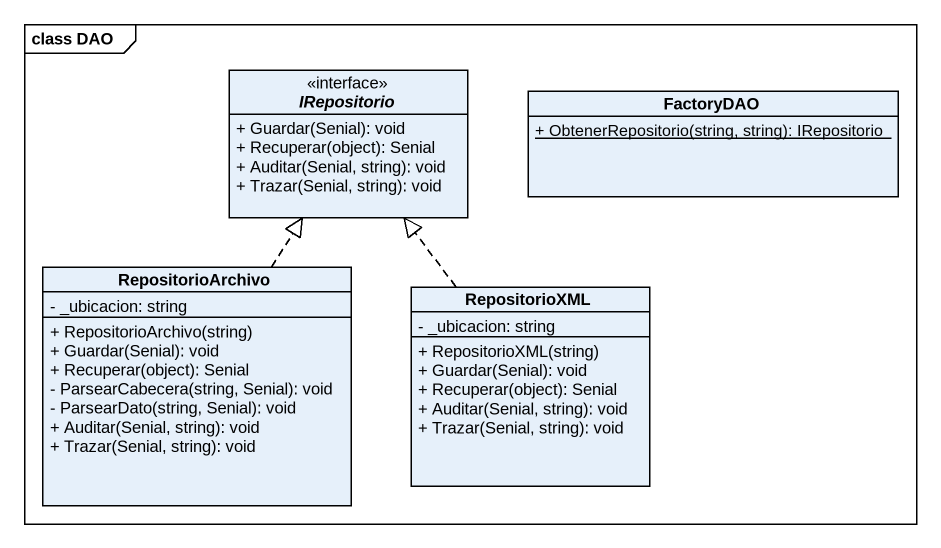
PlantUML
@startuml
mainframe class DAO
hide circle
hide empty members
skinparam classAttributeIconSize 0
interface IRepositorio {
  + Guardar(Senial): void
  + Recuperar(object): Senial
  + Auditar(Senial, string): void
  + Trazar(Senial, string): void
}
class FactoryDAO {
  {static} + ObtenerRepositorio(string, string): IRepositorio
}
class RepositorioArchivo {
  - _ubicacion: string
  + RepositorioArchivo(string)
  + Guardar(Senial): void
  + Recuperar(object): Senial
  - ParsearCabecera(string, Senial): void
  - ParsearDato(string, Senial): void
  + Auditar(Senial, string): void
  + Trazar(Senial, string): void
}
class RepositorioXML {
  - _ubicacion: string
  + RepositorioXML(string)
  + Guardar(Senial): void
  + Recuperar(object): Senial
  + Auditar(Senial, string): void
  + Trazar(Senial, string): void
}
RepositorioArchivo .up.|> IRepositorio
RepositorioXML .up.|> IRepositorio
@enduml
